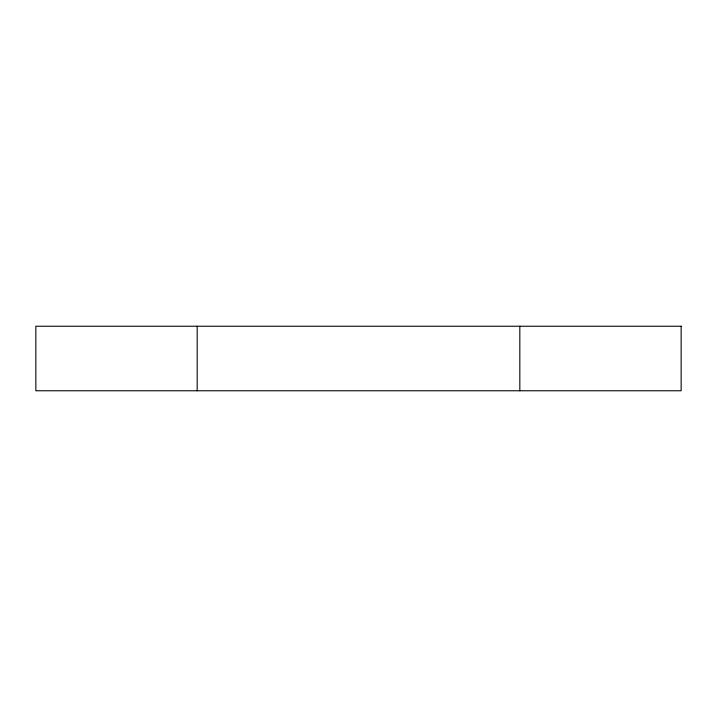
<?xml version="1.0" encoding="UTF-8"?>
<svg xmlns="http://www.w3.org/2000/svg" width="717" height="717" viewBox="0 0 717 717"><rect width="100%" height="100%" fill="white"/><g stroke="black" fill="none" stroke-linecap="round" stroke-linejoin="round"><path stroke-width="1.08" d="M519.825 326.235L519.825 390.765M197.175 326.235L197.175 390.765M681.15 326.235L35.85 326.235L35.85 390.765L681.15 390.765L681.15 326.235"/></g></svg>
